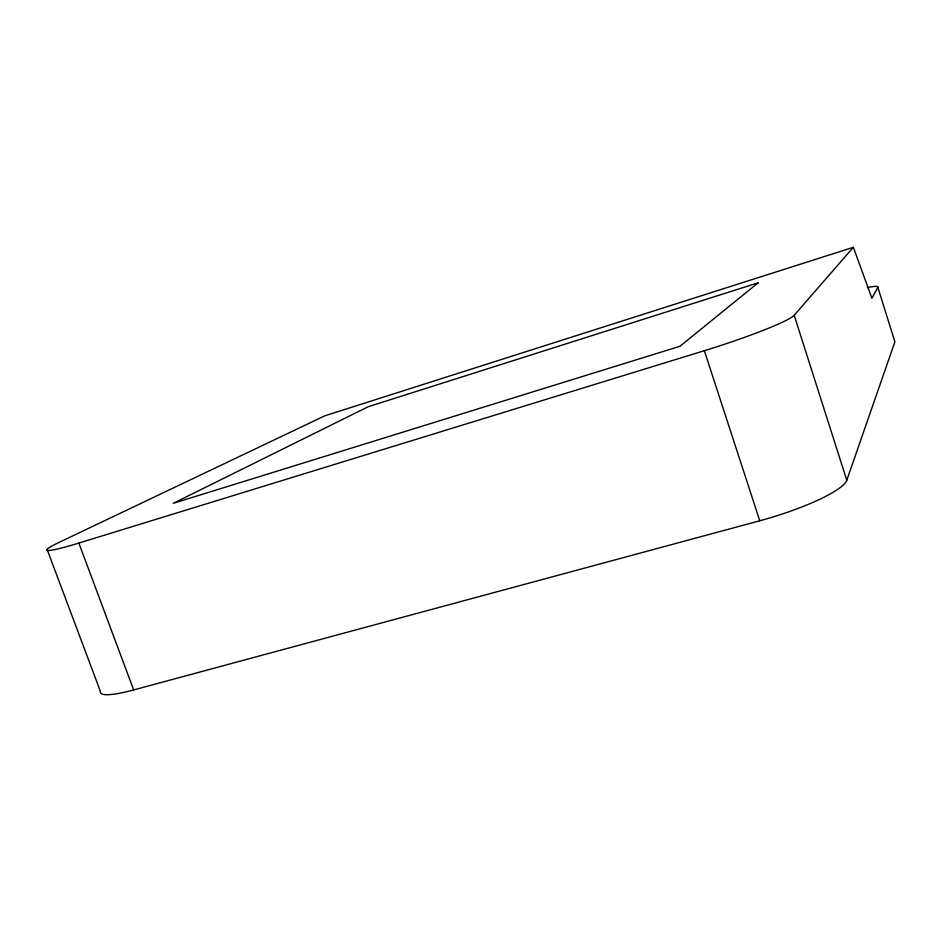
<?xml version="1.0" encoding="UTF-8"?>
<svg xmlns="http://www.w3.org/2000/svg" width="942" height="942" viewBox="0 0 942 942"><rect width="100%" height="100%" fill="white"/><g stroke="black" fill="none" stroke-linecap="round" stroke-linejoin="round"><path stroke-width="1.41" d="M47.1 549.41L100.429 691.463A72.299 11.41 -21.2 0 0 133.658 689.933L759.758 520.785A79.87 15.154 -17.3 0 0 846.787 480.255L894.9 341.828L877.862 287.334A51.421 4.31 -17.8 0 0 867.335 287.593M877.862 287.334L871.915 298.261L853.346 247.31L324.755 415.834L58.639 542.604A73.005 5.157 -19.8 0 0 78.857 543.063L704.357 350.707A80.765 6.865 -18.1 0 0 794.188 315.287L853.346 247.31M78.857 543.063L133.658 689.933M704.357 350.707L759.758 520.785M794.188 315.287L846.787 480.255M758.133 282.812L679.924 346.291L173.234 503.334L368.251 406.708L758.133 282.812"/></g></svg>
